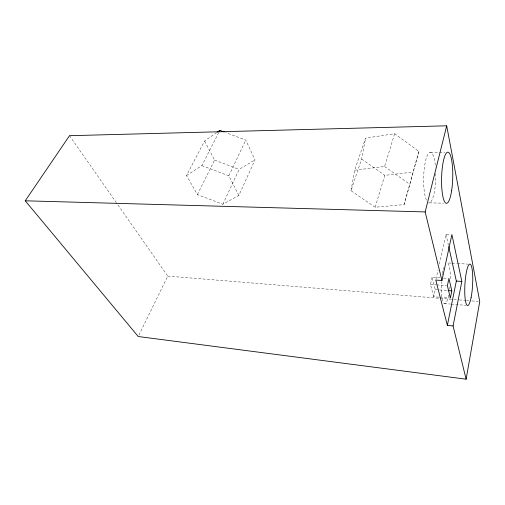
<?xml version="1.0" encoding="UTF-8"?>
<svg xmlns="http://www.w3.org/2000/svg" width="505" height="505" viewBox="0 0 505 505"><rect width="100%" height="100%" fill="white"/><g stroke="black" fill="none" stroke-linecap="round" stroke-linejoin="round"><path stroke-width="0.38" stroke-dasharray="2.52 1.89" d="M350.988 190.694L354.68 170.21L365.57 138.13L394.645 133.724L418.897 151.361L409.852 184.369L404.101 204.601L375.146 207.246L350.988 190.694L361.618 159.024L365.57 138.13M439.009 297.174L433.713 296.744L435.285 289.63L432.072 277.258L440.499 277.838M435.973 279.297L438.012 270.143M439.375 264.039L445.997 234.288L450.422 234.471M433.713 296.744L430.443 284.441L432.072 277.258M404.101 204.601L418.897 151.361M375.146 207.246L384.842 175.361L413.027 172.053M354.68 170.21L384.57 166.473L394.645 133.724M216.689 132.55L204.582 140.908L186.503 175.557L197.392 194.577L222.838 204.235L238.865 195.391L255 159.896L245.802 140.093L225.64 132.512M222.838 204.235L239.124 169.383L255 159.896M238.865 195.391L228.828 175.803L245.802 140.093M138.907 335.112L167.736 276.102L116.825 203.319M197.392 194.577L214.593 160.123L204.582 140.908M186.503 175.557L201.874 165.615L219.17 131.729M430.399 152.34L438.763 152.264M439.52 152.251L444.842 152.201M429.433 202.871L443.63 203.18M451.325 263.143L447.518 262.916A20.471 4.387 -86.7 0 1 450.334 280.079M452.089 263.187L456.659 263.459M457.423 263.503L468.084 264.134M443.56 278.053L448.162 278.369M430.443 284.441L435.834 284.833M436.61 284.889L446.628 285.628M435.285 289.63L447.316 290.545M439.76 297.237L449.595 298.032M167.736 276.102L453.029 299.396M453.812 299.459L458.527 299.844M459.316 299.907L465.604 300.425M466.386 300.488L468.747 300.677M471.891 300.936L478.178 301.447M444.337 303.543L450.466 304.06M451.236 304.124L465.793 305.355M214.593 160.123L239.124 169.383M201.874 165.615L228.828 175.803M361.618 159.024L384.842 175.361M384.57 166.473L409.852 184.369M69.513 135.694L116.371 202.675M445.997 234.288L448.541 245.79M426.416 200.125A25.288 6.066 -88.5 0 1 425.967 159.365A25.288 6.066 -88.5 0 1 435.493 167.073M435.809 173.632A25.288 6.066 -88.5 0 1 428.379 202.713M449.949 286.745A20.471 4.387 -86.7 0 1 449.627 289.643M448.756 294.958A20.471 4.387 -86.7 0 1 443.276 302.413A20.471 4.387 -86.7 0 1 441.515 281.683M442.26 274.89A20.471 4.387 -86.7 0 1 442.481 273.483M442.607 272.795A20.471 4.387 -86.7 0 1 442.992 270.85M443.314 269.455A20.471 4.387 -86.7 0 1 443.844 267.562"/><path stroke-width="0.76" d="M466.115 379.186L479.75 301.58L446.691 125.814L69.513 135.694L25.25 200.801L138.225 336.519L466.115 379.186L453.08 325.952L461.835 281.443L451.899 234.535L441.944 280.49L435.802 280.06L447.361 325.39L453.08 325.952M447.361 325.39L456.331 281.058L448.711 246.554M451.823 290.893L450.353 298.089L447.398 285.685L448.926 278.419L451.823 290.893L448.068 290.609M441.944 280.49L425.159 211.936L446.691 125.814M219.17 131.729L219.877 130.347L224.195 131.975M217.327 132.108L219.877 130.347M25.25 200.801L425.159 211.936M456.331 281.058L461.835 281.443M451.609 190.757A25.566 5.568 -88.4 0 0 447.884 152.169A25.566 5.568 -88.4 0 0 441.97 190.259A25.566 5.568 -88.4 0 0 451.609 190.757M471.121 297.439A20.762 3.844 -86.8 0 0 470.37 264.267A20.762 3.844 -86.8 0 0 464.764 292.755A20.762 3.844 -86.8 0 0 471.121 297.439"/></g></svg>
